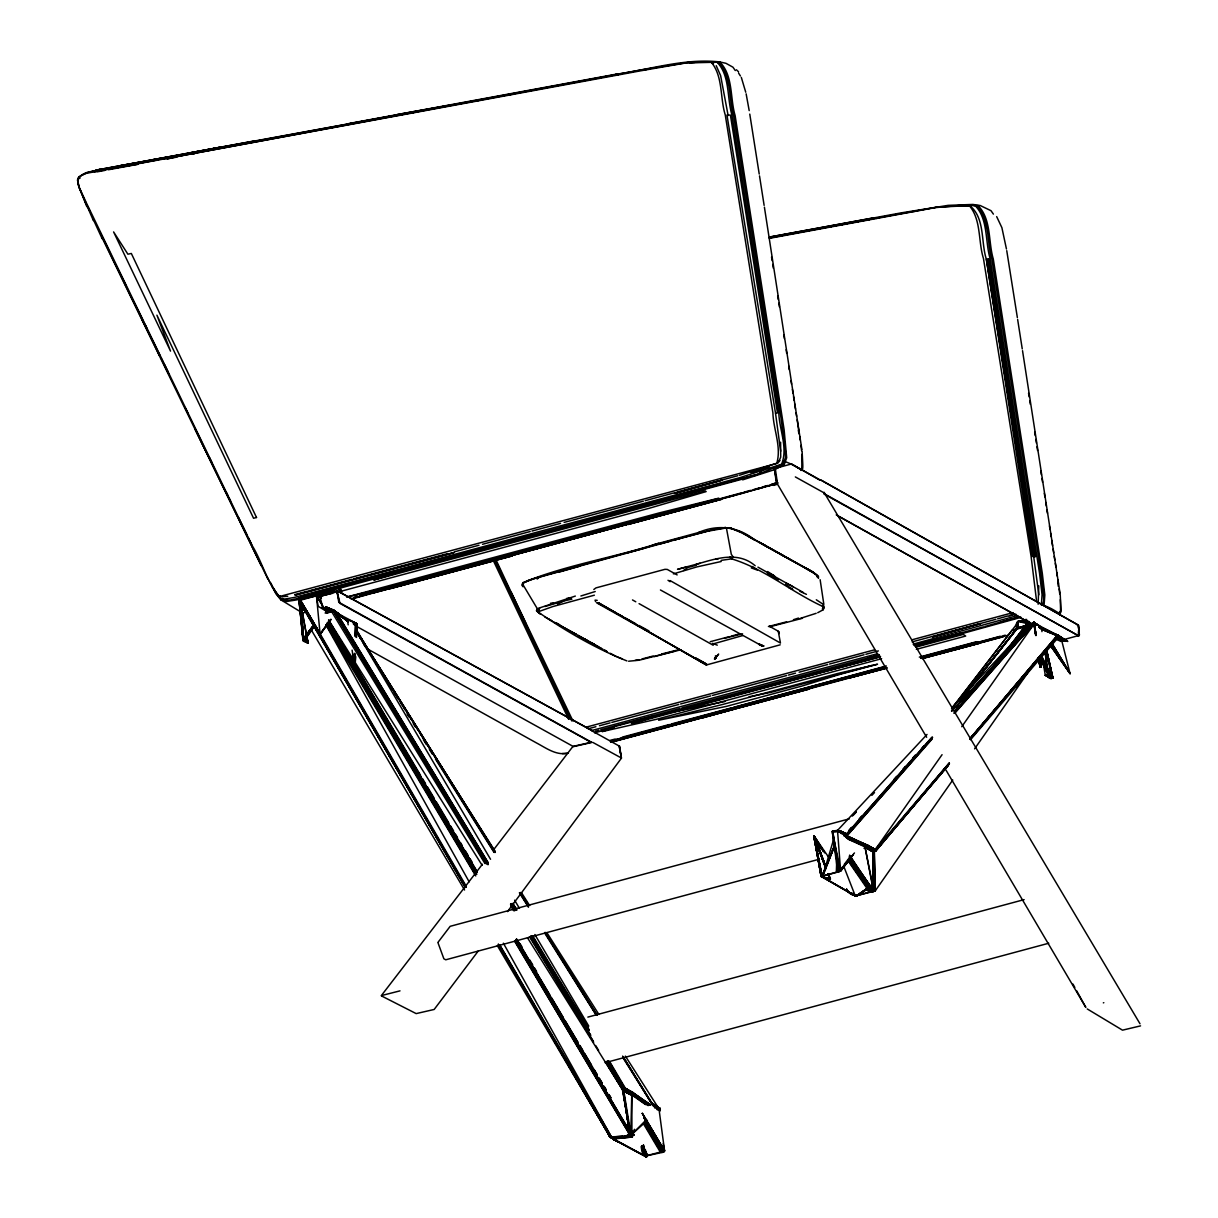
<?xml version="1.0" encoding="UTF-8"?>
<svg xmlns="http://www.w3.org/2000/svg" width="1218" height="1218" viewBox="0 0 1218 1218"><rect width="100%" height="100%" fill="white"/><g stroke="black" fill="none" stroke-linecap="round" stroke-linejoin="round"><path stroke-width="1.5" d="M321.354 597.505L316.375 594.734L300.009 599.134C295.548 602.301 311.397 611.923 302.825 612.898M848.459 839.339L867.855 848.17L873.55 852.128L873.443 891.424L855.28 895.915L849.494 892.84L851.062 892.87M846.617 888.973L848.565 892.505L846.632 889.323C851.275 897.696 859.329 897.361 865.952 889.079L871.646 891.88L873.748 891.393L873.854 852.082L867.855 848.17L875.635 851.077L949.324 763.96M498.36 944.239L609.944 1136.927L646.545 1156.856L646.575 1153.141L646.423 1157.1L646.149 1151.452M853.285 854.503L840.618 871.037L837.74 872.042L837.756 868.373L837.74 872.042L821.206 876.625L830.417 879L827.905 873.778M1043.43 664.526L1045.333 675.32L1046.277 675.076C1048.774 679.674 1056.25 680.009 1048.089 674.589L1044.877 650.777M1051.926 678.411L1052.839 677.787L1046.429 649.24M1050.692 645.982L1070.074 673.645L1051.469 642.662M1046.429 649.407L1052.839 678.259L1046.277 675.076L1050.967 678.517L1052.839 677.787L1046.262 648.935M835.152 844.181L821.861 876.518L814.172 836.02L821.145 876.442L813.883 836.187L826.185 868.388L814.172 836.02L822.104 876.975L855.28 895.915L843.556 865.8M837.223 859.208L836.979 872.164L837.329 859.269M1038.512 660.095L1040.324 667.205L1038.939 657.887L1040.324 667.205L1038.558 659.943C1041.603 675.107 1041.451 663.018 1041.466 655.908M1041.938 631.624L1042.014 627.879L1033.991 622.368L1030.352 624.438L975.359 686.906M970.502 739.737L1057.985 637.806L1058.031 636.161M355.58 656.426L355.184 664.038L354.697 654.005M355.23 635.766L355.595 622.992L336.275 612.7M355.062 656.213L354.803 663.536L354.24 656.197M355.747 636.07L356.189 623.266L347.343 619.414L348.181 624.834M355.473 656.685L355.184 664.038L355.017 658.557M356.235 636.496L356.722 623.631L347.343 619.414M836.796 859.223L836.324 872.195L821.434 876.244L814.172 836.02M354.849 653.64L354.438 663.125L354.423 653.32M355.077 636.268L355.595 622.992M966.163 693.027L1017.898 627.651L1018.157 621.317L1028.205 621.484M355.595 636.542L356.189 623.266L357.194 624.118L356.524 637.425M355.169 655.939L354.803 663.536L354.621 659.897M356.082 636.938L357.194 624.118L354.377 624.773L356.752 624.058L354.697 622.946L356.676 624.225L353.174 623.723M438.023 942.29L450.173 926.319L849.403 818.816M523.04 585.721L523.009 582.615C566.309 564.832 613.994 557.661 658.664 543.228M714.692 658.131L718.666 654.081L714.631 659.288L715.88 658.131L715.438 655.786M465.565 887.374L299.126 600.976L303.084 640.455L299.719 599.012L320.106 633.802L299.598 599.271L303.693 641.384L303.267 635.948M834.726 832.061L840.115 830.965L848.139 834.452L932.12 739.037M354.758 623.159L356.722 623.631M927.02 734.454L837.512 830.417L837.954 831.635L840.115 830.965L848.139 834.452L931.846 738.854M673.371 573.876L696.955 566.888L721.132 561.528L721.163 560.371L731.637 558.864L733.023 556.763L731.302 554.342L726.4 527.927L707.582 531.246L675.579 539.681M78.119 178.635L79.261 176.808L77.693 180.523L79.277 188.029L93.39 220.565M1029.484 621.622L1018.157 621.317L1017.228 622.17L1016.406 629.143L961.032 699.223M353.936 598.48L354.042 597.52M280.033 595.922L278.998 596.653L776.688 463.495C781.773 447.143 773.308 429.36 772.897 412.795L725.258 114.903C719.945 98.14 723.157 76.536 711.388 62.346L686.054 62.94L639.739 70.979L84.362 173.687L78.698 177.189L77.465 180.005L79.063 187.054L86.813 203.787L252.004 545.314C262.251 561.772 267.062 583.148 280.323 597.399M1039.959 627.696L1058.609 635.476L1065.689 640.866L1057.422 636.192L1057.985 637.806C1082.604 649.072 1041.984 625.641 1039.7 627.514M623.174 1056.706L652.818 1105.32L660.141 1110.649L625.382 1056.113M817.72 612.715L823.17 609.761L823.794 607.249L822.348 608.97L823.444 607.934M660.049 1110.511L659.882 1108.319L652.406 1103.417L653.533 1105.731M660.141 1110.649L660.095 1108.669L652.406 1103.417L655.086 1108.228M1059.66 614.816L1060.589 611.238L1060.315 599.682M271.812 586.178L279.638 597.718L284.57 599.073L294.269 597.459L740.346 477.502L781.56 464.225C788.229 448.148 779.292 429.573 778.804 412.902L731.957 115.086C726.826 97.988 730.206 75.242 716.763 61.874L687.728 62.483L641.323 69.898L95.217 170.748L88.29 172.286L78.957 176.747M1041.36 605.118L1042.06 594.673L1039.517 573.084L990.127 258.658C985.012 241.545 988.392 218.798 974.933 205.431L936.779 207.151L768.954 237.556M267.031 577.012L276.014 593.912L280.734 599.758L286.748 601.479L296.918 599.85L742.356 479.131L742.721 479.831L774.526 469.661L784.209 464.728L786.691 457.74L784.133 429.832L735.093 115.451C729.963 98.216 733.373 75.303 719.686 61.92C684.714 58.022 650.077 69.548 615.684 74.313M739.448 475.279L778.424 462.703L780.708 457.07L780.601 442.256M1038.147 604.25L1038.787 585.828M327.535 612.304L326.104 607.051L325.389 607.569L327.535 612.304L333.884 611.878L336.838 613.065L488.311 862.953M800.987 470.498L801.611 467.91M1059.127 614.055L1059.751 611.482M801.749 470.346L801.992 454.314M1062.522 639.922L1061.731 640.089M817.735 854.777L813.837 836.401L816.456 841.821L813.883 836.187L821.206 876.625L813.989 836.324L825.21 866.653L817.933 847.149M712.423 643.302L717.28 645.159M1039.959 627.712C1038.71 624.012 1089.105 652.924 1057.209 636.283L970.091 738.945M302.962 638.613L303.084 640.455L302.749 639.222L307.545 640.607L308.124 643.195L302.978 640.074L307.317 641.216L303.389 638.689L300.009 599.134L307.545 640.607L302.962 638.613L303.784 641.201L308.124 643.195L306.769 635.948M818.526 578.367L818.405 576.038L812.924 571.988L741.046 532.022L730.572 528.186M629.219 1094.206L631.777 1094.129L632.462 1092.226L625.382 1088.283L609.974 1062.111M680.588 538.341L534.276 578.596L523.588 582.706L521.806 585.051L523.024 586.756M835.122 844.561L822.409 877.188L830.204 879.015L827.951 873.839M516.356 939.154L630.026 1132.177L633.923 1134.932L629.721 1132.938L623.129 1090.475L629.767 1133.532L633.923 1134.932L631 1130.03L633.923 1134.932L633.208 1135.42L629.767 1133.532L622.748 1089.973L527.501 937.799M828.194 873.702L830.204 879.015L822.104 876.975L835.198 844.272M835.106 843.998L822.12 876.016M949.294 763.503L875.635 851.077L870.048 849.936M302.901 639.709L299.126 600.976L303.13 639.176L307.317 641.216L302.901 639.709L312.204 626.844M629.919 1131.705L627.62 1135.404L613.415 1139.241L611.908 1137.734L499.654 944.711M634.517 1129.299L631.914 1134.247L628.183 1135.009L632.37 1137.018L631.244 1135.77L633.208 1135.42L629.767 1133.532M498.878 944.833L610.203 1136.912L615.79 1140.703L613.035 1138.982L632.37 1137.018L627.62 1135.404L613.035 1138.982L617.298 1141.144L616.475 1141.159C594.399 1126.757 630.954 1149.944 612.669 1138.663L632.34 1136.592L628.899 1134.704L630.696 1131.431M722.289 480.09L674.528 493.351L720.508 480.562M629.95 1131.903L628.183 1135.009L632.34 1136.592M633.208 1135.42L631.975 1136.166L628.899 1134.704L630.711 1131.613M754.581 475.675L783.174 464.043L785.503 457.511L785.001 442.378M523.009 582.615L523.177 584.868M78.302 178.757L79.566 176.777L77.708 181.01L77.967 184.253L86.843 206.664M303.328 635.522L303.784 641.201L314.046 626.311M716.489 656.441L714.403 658.862M850.042 893.038L855.965 896.128L866.622 889.049L868.723 888.577L873.748 891.393L875.316 890.754L952.765 780.038M974.583 748.857L1028.022 672.443M1030.215 669.321L1032.392 666.216M942.062 754.688L875.331 849.464L875.818 850.621L867.81 849.037M961.748 726.72L1031.768 627.27M303.784 641.201L313.62 627.514M306.449 635.72L312.828 626.92M321.385 598.327L316.421 595.785L299.75 599.652L320.136 634.441L330.946 619.551M866.44 888.942L867.871 888.805L870.094 885.73L867.871 888.805L860.943 892.824M867.871 888.805L870.961 885.501M849.707 859.756L872.499 891.637L873.458 891.271L864.963 846.708L873.215 852.067L873.443 891.424L868.723 888.577L870.961 885.501M1016.254 687.256L1020.73 681.121M306.586 635.583L313.239 626.524M478.187 951.075L434.171 1009.463L416.175 1013.604L381.432 995.898M507.51 911.597L621.408 758.205L619.627 746.101M629.721 1132.938L623.129 1090.475L629.752 1134.476L631.914 1134.247L647.413 1120.271M630.772 1134.323L631.777 1094.129L648.113 1105.563M631.975 1136.166L516.097 939.702M303.191 635.491L303.632 641.17L307.499 642.084L303.115 639.283L312.143 627.285M646.073 1155.943L663.338 1152.167L664.586 1150.949L658.984 1108.959L652.818 1105.32L623.509 1058.625M951.806 708.663L1016.969 623.814M1005.764 651.523L1026.47 624.332L1029.712 623.616L1027.2 627.59M839.567 871.479L846.464 862.42L839.567 871.479L832.655 831.011L837.512 830.417L845.353 834.574L847.286 834.3L932.638 737.347M1012.173 644.901L1028.296 623.753L1029.712 623.616L1017.03 640.211M853.255 854.442L840.618 871.037L832.244 831.346L837.74 872.042M1009.509 649.285L1029.043 623.631L1013.346 643.302M1005.672 651.523L1026.47 624.332M1009.037 648.052L1027.429 623.997M833.828 831.742L832.244 831.346L838.608 871.814L842.049 867.307M844.348 864.293L848.946 858.279M1009.402 649.331L1012.874 644.794M1015.188 641.764L1029.043 623.631M854.457 852.935L840.618 871.037L837.512 830.417L834.589 831.331M1022.709 678.609L1033.077 665.028L1022.602 678.578M322.009 604.661L316.421 595.785L299.4 600.504L303.13 639.176L313.056 626.296M312.569 626.783L303.389 638.689L307.545 640.607L299.719 599.012L320.106 633.802L330.931 619.277L320.136 634.441L299.598 599.271M482.419 864.232L381.341 995.593L400.006 990.858M494.051 849.174L572.993 746.345L355.534 625.824M951.547 708.617L1011.854 630.528L1026.591 625.306L1017.532 628.001L1016.802 622.718L1017.152 628.351L1026.911 625.808M537.397 608.863L536.422 610.69L540.731 614.268L537.534 611.817L537.275 610.233L539.65 608.619L537.397 608.863L522.355 583.65M963.438 696.407L1016.162 629.31L1026.667 626.28M959.799 700.837L1016.406 629.143M960.317 700.472L962.738 697.427M965.996 693.088L1016.528 629.067L1016.665 623.54L1016.786 628.701L1026.881 625.854M970.107 738.824L1057.041 635.735L1058.625 635.537L1065.78 640.561L1065.248 641.323L1057.209 636.283M949.233 763.184L875.727 850.088L867.673 848.565M970.061 738.565L1057.041 635.735L1065.689 640.866M949.416 763.625L875.635 851.077L868.282 849.296M970.183 739.189L1057.422 636.192L970.213 739.28M949.431 763.29L875.727 850.088L868.069 845.429L840.557 833.158M970.32 738.702L1057.559 635.994L1041.101 629.143M880.538 844.5L882.989 841.608M886.674 837.268L889.125 834.376M891.576 831.483L948.015 764.98M622.718 1056.326L652.924 1104.604L660.034 1109.05L658.984 1108.959M949.203 762.925L875.331 849.464L845.429 835.502M970.137 738.397L1057.559 635.994M880.553 844.546L883.02 841.684M885.486 838.806L948.32 765.589M915.205 755.815L846.358 834.345L839.354 830.95L847.286 834.3L932.333 737.24M921.463 748.674L923.96 745.812M956.511 708.693L959.008 705.831M965.265 698.69L969.026 694.412M975.283 687.272L989.046 671.56M991.559 668.712L1030.352 624.438L1036.99 624.499L1034.463 624.986M954.836 711.556L1031.128 624.484L1036.731 624.103M954.333 713.169L1032.377 625.123L954.668 713.398M963.103 700.304L1020.73 634.593M1023.227 631.731L1029.499 624.59L1033.671 622.474L1055.991 634.928M859.116 818.953L861.613 816.121M894.103 779.2L896.615 776.368M902.858 769.258L905.355 766.426M912.861 757.9L915.357 755.069M956.602 708.206L959.114 705.374M965.356 698.279L969.102 694.016M931.831 737.271L846.358 834.345L840.115 830.965M954.455 711.571L1031.798 624.697L953.983 713.109M823.17 609.761L823.931 607.98L822.683 606.397C791.746 592.176 764.402 568.806 731.637 558.864M593.805 589.497L595.983 587.883L664.937 569.324L667.266 569.43L677.147 574.926M951.669 708.039L1029.499 624.59L1031.128 624.484M1023.881 621.85L1018.75 621.165M852.311 816.106L856.224 811.949M871.89 795.339L874.494 792.568M951.471 710.916L1032.377 625.123M853.651 814.766L856.269 812.01M951.76 711.266L1000.161 660.217M1002.779 657.461L1010.62 649.179M1013.239 646.423L1032.864 625.717M594.369 595.191L552.805 606.564L537.899 611.878C565.106 630.757 595.785 648.6 626.92 660.917M645.936 1120.118L631.914 1134.247L631.868 1094.906L623.875 1091.221L630.863 1134.186L628.899 1134.704M864.019 848.322L868.069 845.429L875.331 849.464L844.759 834.619M465.322 887.541L305.703 611.573L306.936 611.116L465.885 885.638M707.034 664.373L706.349 664.982L598.693 602.895L706.349 664.982L780.19 644.824M511.21 592.344L572.902 720.889M537.184 579.052L539.589 577.012M522.964 583.3L528.703 580.27L558.316 571.349M868.723 888.577L875.316 890.754L874.402 851.732L876.853 848.839L873.55 852.128L866.851 848.276L873.215 852.067L873.443 891.424L866.927 889.018L856.269 896.098L849.494 892.84L855.965 896.128L865.952 889.079L870.642 892.018L848.535 860.106M865.663 847.119L868.069 845.429L844.637 835.472M833.797 838.821L822.409 877.188L814.294 836.964L825.347 866.82L814.629 836.903L828.529 857.091M849.159 858.096L872.499 891.637L873.778 890.937L864.963 846.708L866.577 846.891L846.327 837.786M683.542 570.481L687.835 567.497L696.498 565.182M1033.016 665.058L1034.128 664.297L1033.138 664.647M862.557 891.88L866.866 888.973L871.646 891.88L849.357 859.847M856.269 896.098L866.927 889.018L856.558 895.976L852.433 893.647L855.965 896.128M759.499 471.96L769.639 466.174M649.316 1103.797L625.382 1088.283L622.368 1089.394L605.559 1061.776M538.051 608.406L575.338 596.074M1140.566 1025.876L1122.509 1030.169L1087.217 1008.93M81.301 175.194L86.25 172.651L100.028 169.439L96.709 169.987M783.174 464.043L784.209 461.637L783.189 461.561M121.45 167.125L125.393 165.161M557.555 604.006L563.736 601.022L571.897 599.149M629.447 1093.566L632.462 1092.226L650.564 1105.015M816.182 613.309L799.998 618.5M1012.767 619.246L1019.74 616.612M771.04 484.825L776.292 482.861L771.055 484.52M597.216 600.337L595.039 600.139L595.648 601.738M1040.918 657.537L1050.662 677.924L1045.333 675.32L1050.662 677.924L1052.367 677.36L1046.308 650.442M779.962 460.663L777.815 461.15M1103.812 1002.703L1103.341 1002.856M778.013 482.77L741.96 493.457L372.799 593.12L512.458 555.85L390.46 588.659M820.917 480.105L1078.448 625.169L1079.331 635.233L1078.387 625.169L1077.199 625.017L1078.25 625.23L1079.392 634.745M879.975 656.045L631.229 722.974L653.335 716.169L613.583 726.857L614.07 727.588L602.225 731.592L656.928 719.183L881.634 658.679M773.78 485.419L777.084 484.307M777.647 483.546L390.75 588.294M549.957 573.922L680.816 537.854M793.42 619.718L798.445 618.074M1021.08 617.328L915.434 646.499M759.179 488.388L767.66 485.632M544.933 606.518L563.736 601.022M768.604 467.073L750.653 472.569M645.19 1156.049L660.293 1152.106L643.789 1124.305M558.453 572.308L579.479 566.294M955.551 649.62L977.78 642.693M315.736 595.602L334.676 589.725M580.879 595.983L595.221 591.537M653.229 656L642.038 658.938M395.637 573.328L373.759 580.057L705.146 490.854L706.135 491.585L649.833 508.104L337.919 592.085M742.021 478.841L761.554 473.041M653.807 716.9L631.898 723.599L880.584 656.669M985.103 626.417L1017.943 617.161M410.618 582.082L438.099 573.708L373.165 591.126M1017.669 615.516L913.074 644.124M617.937 739.509L630.178 735.794M388.04 588.157L359.219 596.455L372.069 592.572M1009.692 615.44L1013.148 614.405M652.3 545.085L701.34 531.764M1008.854 616.125L1015.782 614.085M1042.395 605.194L1043.689 601.068L1043.202 585.934M610.949 740.94L886.384 666.002M312.432 594.445C302.155 595.632 291.087 603.093 280.795 598.814L279.638 597.718M389.242 588.401L411.806 581.869L373.789 592.1M762.407 487.033L767.599 485.525M354.316 624.758L356.752 624.058L353.631 624.21M878.802 655.01L868.312 658.04L878.985 655.162M1025.769 625.976L1017.152 628.442L1016.619 623.174L1016.786 628.701M754.368 475.233L298.928 597.931M713.946 643.698L742.797 635.537M1000.328 622.261L1012.554 618.82M1011.854 630.528L1016.162 629.31M342.517 586.36L355.108 582.828M354.179 597.125L357.742 596.135M756.454 489.286L761.844 487.779M769.015 485.754L774.404 484.246M696.133 564.345C715.392 558.864 737.727 550.673 755.175 565.761M997.618 618.835L1007.971 615.927M701.675 718.163L734.987 708.846M325.145 610.553L318.126 606.275L316.421 595.785L326.652 612.045L323.866 607.615L322.724 607.477L319.725 595.404L320.791 596.287L336.914 591.781L336.884 590.791L339.883 602.864L591.887 742.447L573.176 746.695M354.073 598.373L373.606 592.907M743.787 492.239L750.532 490.367M753.896 489.438L758.951 488.037M1001.927 636.101L1005.292 635.172M1008.641 635.111L980.673 642.723M364.365 593.547L371.414 591.613M350.951 598.799L372.099 593.029M625.473 553.414L645.692 547.856M737.758 475.736L676.812 492.179M366.725 594.064L372.175 592.572M384.858 589.116L392.12 587.137M675.777 539.513L712.926 529.663L724.512 527.973L731.348 528.399L742.097 532.997L812.421 572.003L816.943 575.414L817.339 577.088M731.059 636.177L739.189 633.954M1013.178 612.593L911.795 639.846M995.943 619.292L961.246 628.686M141.318 162.725L151.748 159.893L190.252 153.301M359.523 595.632L370.242 592.724M720.843 498.466L742.112 492.696M1000.283 636.253L921.189 657.568M1000.237 636.572L921.158 657.872M776.673 481.46L774.267 468.61L791.426 463.997L820.445 480.09M319.725 595.404L336.884 590.791L338.741 601.936L339.989 603.397L590.837 742.188M373.728 591.781L719.107 498.923M373.819 591.75L411.76 581.549M729.719 496.609L735.048 495.178M326.424 613.172L331.707 611.756L484.947 863.562M658.527 544.324L670.174 541.173M687.424 566.674L677.528 569.339L700.03 563.249M628.61 661.222L639.145 660.217L674.285 651.234M588.827 728.608L595.906 726.704M599.454 725.745L610.096 722.868M592.009 730.435L877.584 653.67M914.459 645.631L961.733 632.918L913.82 645.114M983.413 626.889L914.84 645.342M916.043 647.123L963.286 634.411L965.661 636.055L916.347 649.331M1019.451 621.378L1026.713 619.429M1017.654 627.909L1028.007 625.123M919.331 657.126L976.09 641.84L978.389 642.799L920.61 658.359M610.507 741.884L885.456 667.906M611.162 741.99L809.452 688.977L611.558 742.204M886.247 668.012L848.109 678.274L886.795 668.18M921.859 658.436L980.231 643.058L922.422 658.603M1003.023 636.831L922.833 658.268M1064.319 639.435L1078.661 635.568L1078.524 632.127M819.349 859.192L445.742 959.799L443.87 958.794L438.069 942.991M587.852 1017.106L1024.14 899.615M605.118 1062.705L1048.744 943.234M309.235 590.776L351.926 579.326M353.646 578.87L420.636 560.889M422.402 560.417L447.219 553.764M454.314 551.861L478.994 545.238M482.511 544.294L530.211 531.505M531.992 531.033L560.554 523.359M564.132 522.4L643.378 501.146M645.129 500.674L675.061 492.651M390.339 586.497L719.031 498.345M399.078 585.264L404.3 583.864M416.556 580.575L427.396 577.682M434.628 575.733L441.845 573.8M448.97 571.897L454.299 570.466M457.846 569.522L463.16 568.09M466.707 567.131L477.349 564.284M489.682 560.98L494.98 559.564M498.497 558.605L509.078 555.773M521.441 552.47L526.739 551.038M530.287 550.094L540.883 547.247M547.963 545.36L567.542 540.107M571.12 539.148L576.479 537.701M580.042 536.742L590.76 533.88M598.008 531.931L608.939 529.008M616.217 527.059L627.133 524.121M639.694 520.756L653.975 516.934M657.553 515.975L662.896 514.544M666.474 513.585L677.041 510.753M680.558 509.809L685.841 508.393M689.358 507.449L694.641 506.018M698.173 505.074L708.663 502.273M712.165 501.329L717.417 499.928M874.478 649.849L586.848 726.979L587.837 728.547M611.817 722.411L678.807 704.446M680.588 703.974L710.718 695.889M712.5 695.417L786.615 675.533M788.381 675.061L795.521 673.143M799.099 672.184L827.661 664.526M829.488 664.038L864.049 654.751M865.876 654.264L878.361 650.914M912.115 641.871L959.48 629.158M600.748 729.765L680.086 708.45M681.897 707.962L879.366 654.888M595.313 731.226L598.936 730.252M594.567 732.825L614.07 727.588M609.807 740.483L615.212 739.037M622.307 737.134L669.428 724.497M671.179 724.025L731.972 707.719M733.738 707.247L885.303 666.596M922.802 656.532L977.232 641.932M610.705 741.031L885.562 667.144M610.72 741.457L620.571 738.747M624.179 737.773L633.862 735.185M655.604 729.354L660.841 727.953M674.833 724.192L683.861 721.772M696.498 718.392L701.918 716.93M705.466 715.986L710.794 714.555M724.984 710.749L730.298 709.333M751.491 703.654L762.057 700.807M783.25 695.128L793.847 692.281M806.225 688.977L811.523 687.546M815.101 686.587L825.819 683.724M832.96 681.806L843.678 678.928M856.284 675.548L861.735 674.087M865.374 673.112L870.84 671.651M874.478 670.676L879.944 669.2M611.954 741.808L887.191 667.845M294.695 594.658L307.423 591.263M411.821 582.326L388.862 588.461L720.249 499.258L718.026 498.345L658.603 513.082L346.719 597.064L386.715 587.548M710.231 641.703L729.323 636.633M871.89 665.47L771.451 692.235L749.116 696.726M647.002 731.988L669.976 725.882M670.92 712.286L685.567 708.419M689.236 707.445L879.594 657.004M769.761 626.783L802.449 618.287M697.807 532.799C717.158 524.075 737.971 526.404 754.429 539.757M677.665 649.986L661.557 654.005M654.218 656.639L681.075 649.696M768.406 626.524L786.569 621.835M1019.085 621.226L1025.769 619.52M1057.544 635.72L1058.609 635.476L1039.974 627.986M724.36 638.384L742.554 633.802M629.493 1093.855L632.629 1093.094L649.514 1104.985M775.546 413.404L777.465 412.932L730.419 115.101L726.963 115.01L775.546 413.404L780.662 451.223M657.065 1108.974L659.882 1108.319L660.354 1109.309L657.324 1109.872M94.273 171.905L108.387 168.602L94.593 171.342L138.273 164.141M188.486 153.97L167.247 158.873L176.397 157.183M194.88 153.316L191.302 154.123L194.941 153.529M203.817 151.276L218.113 148.033M320.258 596.12L332.621 593.288M573.176 746.36L591.491 742.204M849.418 857.974L873.458 891.271L849.601 855.112M77.906 178.513L80.205 177.995M1077.671 635.796L1078.783 635.933L824.053 494.066M166.166 158.599L612.745 75.318M192.033 152.95L218.768 147.515M670.951 712.408L724.923 701.583M120.704 166.379L124.343 165.648M127.981 164.932L153.514 159.862L120.003 165.678M850.849 893.053L849.646 893.007L855.63 896.067L869.485 892.094L865.952 889.079M325.099 613.004L331.707 611.756L325.389 607.569L327.627 611.908L326.104 607.051L334.402 610.614L347.13 620.327M219.758 147.287L190.419 152.768L397.905 114.797M1050.967 678.198L1045.333 675.32M97.227 171.829L104.672 170.444M108.402 169.759L138.197 164.247M769.563 237.677L871.312 219.057L769.913 237.814M769.411 238.347L935.302 207.623L958.627 205.553L970.35 206.147C985.103 218.57 980.855 242.245 986.336 259.145L1033.747 556.991L1038.847 594.81M188.592 153.103L95.78 170.215L255.734 140.694M348.729 123.566L616.141 74.176L618.409 74.937M122.165 166.257L188.699 153.97M192.353 153.301L215.875 148.946M299.552 133.493L303.206 132.823M332.347 127.448L335.985 126.763M365.339 121.343L369.024 120.673M398.514 115.223L402.244 114.538M411.547 112.817L415.277 112.132M457.785 104.276L461.409 103.606M477.7 100.607L481.323 99.937M510.418 94.562L514.072 93.877M128.347 165.283L137.573 163.577M141.258 162.892L144.942 162.222M148.642 161.537L157.868 159.832M161.552 159.162L170.779 157.457M770.872 236.779L874.28 217.718L876.473 218.448M770.461 236.916L901.168 212.876L948.152 205.355L972.832 204.441L980.216 205.522L990.995 210.684L993.401 214.124M794.166 233.384L797.805 232.714M827.281 227.264L830.965 226.594M840.192 224.888L843.922 224.203M1033.092 624.469L1036.183 624.088L1042.014 627.879L1038.787 626.92M635.096 660.354L638.795 659.684M837.786 831.65L840.816 831.118M397.053 114.583L448.209 105.524M913.698 211.475L917.321 210.836M642.86 70.157L646.469 69.533M1033.915 624.91L1036.99 624.499L1033.854 622.368L1035.742 635.446L1033.671 622.474M550.475 603.26L553.368 602.895M568.41 753.013C556.535 756.089 546.106 747.959 536.209 742.782L369.069 649.833M837.527 831.757L840.07 831.437M715.91 559.032L718.483 558.727M566.629 598.434L571.12 597.916M629.417 1094.069L632.401 1093.734L648.494 1105.015M592.801 742.401L621.241 757.916M624.819 1136.927L612.289 1138.236L616.232 1140.398L609.944 1136.927L622.276 1136.394M622.459 1136.668L611.908 1137.734L610.736 1136.988L499.38 944.803M622.718 1136.074L611.527 1137.155L503.369 943.174M660.43 589.969L761.722 645.784L764.021 645.982L758.89 644.413M612.669 1138.663L632.37 1137.018M622.855 1136.881L611.908 1137.734L615.699 1139.789M331.54 609.822L333.397 610.02L346.886 620.175M282.302 596.683L287.752 596.272M829.9 879.107L828.012 873.839M958.931 205.766L965.691 205.324M689.632 62.681L694.945 62.362M947.817 206.223L951.38 206.025M1033.519 624.636L1036.99 624.499M562.351 753.531L567.238 753.348M732.947 557.616L730.161 557.692L730.161 556.839M726.4 527.927L731.759 528.353M657.233 1109.309L660.354 1109.309M656.685 1108.258L659.882 1108.319L652.787 1103.965M631.335 1135.633L632.355 1135.648L515.701 939.672M1027.885 621.484L1018.446 621.195L1028.418 621.53M719.686 61.92L725.943 63.306L732.962 67.203L735.291 70.553M974.933 205.431L976.09 205.492C990.341 218.601 986.55 241.91 991.833 259.129L1038.573 556.9L1043.628 594.947M716.763 61.874L717.92 61.951C732.109 75.09 728.349 98.353 733.617 115.573L780.373 413.344L785.427 451.391M339.487 602.803L336.899 591.156M762.255 645.327L759.88 644.535L762.879 646.088M347.648 620.875L334.402 610.614L325.389 607.569M715.453 62.042L718.666 62.636M973.639 205.583L976.851 206.177M1057.742 638.948L1065.78 640.561L1058.259 635.537L1041.299 628.26M1056.082 639.024L1065.232 641.155L1057.985 637.806M867.703 848.718L875.818 850.621M1059.34 638.963L1065.78 640.561M813.837 836.401L822.104 876.975M871.601 850.56L875.163 851.443L868.236 848.002L874.143 851.961L875.316 890.754M670.113 581.686L667.997 580.286M838.958 832.092L848.139 834.452L841.349 832.366M1018.157 621.317L1030.078 624.377M711.388 62.346L713.581 63.808M1056.31 638.78L1065.232 641.155M785.884 461.942C805.007 468.778 803.378 479.298 802.129 451.406M789.553 584.716L803.378 592.511M751.278 567.908L757.291 570.085L752.206 566.507M617.785 657.141L621.804 658.694M1041.329 629.051L1058.275 635.705M853.453 894.636L822.455 876.96L848.55 892.139L856.817 895.748L852.691 893.753M812.924 571.988L806.529 568.456M1042.486 629.539L1050.845 632.964M486.424 863.501L333.884 611.878L326.104 607.051L334.402 610.614L347.023 620.769M1039.076 627.422L1058.259 635.537M326.104 607.051L332.453 609.746L347.693 620.921M843.861 835.822L867.566 845.931L844.5 835.609M846.51 837.603L867.079 846.419L845.399 836.69M847.5 838.684L866.577 846.891M1043.978 629.721L1055.854 634.974M630.148 1133.943L623.509 1090.902L630.482 1093.992L645.662 1104.635M788.899 587.655L792.705 589.345L785.564 584.533M1033.747 556.991L1032.59 556.459L1024.917 508.241L986.336 259.145M799.876 591.293L806.438 594.354M623.129 1090.475L630.482 1093.992L623.205 1089.151L606.473 1061.563L624.971 1091.785M805.768 568.395L816.106 574.561L817.933 577.652M759.012 541.995L784.483 556.23M617.298 1141.144L610.248 1137.201L497.37 945.67M807.077 569.004L811.142 570.998M1035.635 623.966L1033.991 622.368L1036.016 635.4L1034.082 622.474L1035.681 623.981L1033.991 622.368L1035.924 635.4L1033.854 622.368M1055.336 638.704L1060.848 641.46L1060.345 638.004M767.614 572.521L774.678 576.068L767.584 571.546M791.852 560.524L781.103 554.571M837.512 830.417L845.353 834.574L839.354 830.95M660.034 1109.05L652.818 1105.32L622.657 1056.341M605.681 1061.776L622.368 1089.394L630.208 1093.459L622.748 1089.973L630.482 1093.992M623.875 1091.221L630.833 1094.845L623.509 1090.902M614.314 1139.074L610.203 1136.912L499.045 944.757M487.839 864.43L334.98 612.273L327.383 607.599L335.955 612.669L488.296 864.613M615.425 1140.322L641.094 1153.903M793.222 586.924L757.946 567.146M851.9 893.586L855.173 895.321L852.433 893.677M853.925 894.865L849.585 892.55L854.488 895.093L851.671 893.51M770.081 548.481L777.373 552.5M807.58 569.278L779.292 553.596M335.955 612.669L328.297 608.452L336.838 613.065L327.383 607.599L333.397 610.02L347.861 620.967M645.342 1149.503L646.134 1156.978L613.415 1139.241L617.176 1141.357M607.34 651.676L604.311 650.016L606.046 650.991M610.37 653.32L616.43 656.639M327.596 608.239L334.98 612.273L487.459 864.552M597.322 602.651L602.316 605.392M605.65 607.219L615.669 612.7M619.003 614.527L622.337 616.354M625.671 618.181L635.674 623.662M639.008 625.489L649.011 630.97M338.284 591.43L592.115 730.587M337.553 590.989L591.918 730.572M551.389 620.586L544.857 616.963M553.794 621.941L563.173 627.118M590.03 642.069L577.347 635.02M591.43 642.845L600.809 648.067M795.339 476.923L824.449 493.077L1139.987 1023.759M556.093 623.19L576.464 634.502L564.558 627.894M600.139 647.702L602.925 649.24M322.024 607.219L327.292 610.188M839.065 516.539L1031.007 623.616M1060.802 640.226L1057.483 638.384L1061.167 640.47M769.365 626.204L778.256 631.229L780.449 643.043L670.067 580.575M596.79 602.91L706.227 664.389M548.542 619.003L552.485 621.21M578.032 635.37L585.219 639.374M591.567 730.633L619.429 746.162M299.567 611.192L280.734 599.758M824.327 493.762L1078.783 635.933L1078.524 630.574M836.233 514.864L1031.402 623.844M762.514 544.263L768.375 547.552M632.492 599.941L635.781 601.783M639.069 603.641L713.2 645.251M586.634 640.166L598.754 646.925M573.663 632.964L576.114 634.334M821.343 480.242L1078.387 625.169M610.736 1136.988L614.039 1138.86M652.924 1104.604L660.095 1108.669M791.426 463.997L819.897 480.196M591.369 642.754L594.704 644.657L591.263 642.525M556.337 622.885L559.58 624.743M748.583 536.483L755.053 540.244M584.381 638.795L587.944 640.851M762.468 543.898L766.076 545.984M816.304 599.774L823.018 604.189L824.068 606.716M867.855 848.17L874.143 851.961L874.372 891.165L869.682 888.226L873.748 891.393M767.37 573.206L778.089 579.92M850.666 893.099L855.28 895.915L853.133 892.809M785.915 582.843L789.523 585.066M308.124 643.195L302.978 640.074L303.693 641.384L303.13 635.811M1050.662 677.924L1046.277 675.076L1051.515 677.634L1047.191 674.833L1048.089 674.589L1052.367 677.36L1041.329 655.299M336.838 613.065L335.437 611.573L347.906 621.119M331.707 611.756L325.982 608.041L333.884 611.878L485.967 863.623M1051.926 678L1047.191 674.833L1052.367 677.36L1041.085 658.177M1052.839 677.787L1048.089 674.589L1045.059 650.899M625.382 1088.283L650.397 1105.076M759.88 644.535L761.722 645.784L759.408 643.941M251.684 545.725L194.819 428.447L212.115 463.662M101.886 236.338L159.725 355.626L142.323 320.151M337.264 613.902L343.004 617.983M649.864 1105.03L632.462 1092.226L625.017 1088.496L607.843 1061.106M632.629 1093.094L648.57 1104.817M632.401 1093.734L648.311 1105.442M631.777 1094.129L644.748 1103.691M866.622 889.049L870.642 892.018L848.2 860.334M332.453 609.746L345.745 619.749M348.378 621.956L336.503 612.852L488.144 862.846M977.871 205.446C991.559 218.844 988.148 241.758 993.279 258.992L1042.319 573.389L1044.831 594.993L1044.054 605.483C1063.131 612.334 1061.502 622.809 1060.254 594.978M725.091 527.196L726.065 527.942M969.558 205.933C981.373 220.108 978.145 241.727 983.459 258.505L1031.098 556.398L1036.533 600.763M355.397 623.053L356.676 624.225M736.433 69.776L738.534 71.786M280.795 598.814L276.395 593.273M300.694 603.321L299.263 601.601L305.459 611.786M323.851 607.736L322.603 606.275L322.724 607.477M848.931 860.045L871.646 891.88M849.19 856.239L873.778 890.937L850.529 857.228M1050.297 645.114L1070.074 673.645L1061.122 638.186M1050.51 645.266L1069.891 672.93L1051.393 642.556M538.067 609.365L539.011 610.736M850.057 857.883L873.215 891.332M848.154 860.989L867.353 888.973M274.781 591.111L277.262 594.78M607.158 1061.274L625.656 1091.617M996.674 216.621L1001.896 227.675L1006.449 249.02M738.565 73.065L740.392 75.942M384.127 676.645L386.167 679.857M388.192 683.054L392.272 689.464M394.297 692.661L398.377 699.071M400.418 702.268L405.503 710.277M407.543 713.474L411.608 719.884M413.648 723.081L417.713 729.491M419.753 732.688L495.087 851.169M521.548 892.794L529.693 905.613M547.004 932.836L598.921 1014.487M817.324 841.76L814.294 836.918L823.368 851.001L814.659 836.751L815.969 840.283M819.242 844.896L823.383 851.352M407.147 713.992L409.172 717.204M413.222 723.644L415.247 726.872M423.331 739.752L426.361 744.594M429.391 749.42L432.42 754.246M435.465 759.073L494.097 852.478M519.37 892.748L528.475 907.243M544.644 933.003L596.211 1015.142M303.13 639.176L299.75 599.652L305.946 609.563M824.632 852.905L814.629 836.903L826.306 868.495M495.376 852.448L355.869 629.95L494.828 851.991M520.39 892.444L528.673 905.644M545.588 932.699L597.292 1015.279M521.015 893.814L528.155 905.598M545.177 932.44L596.531 1014.487M356.356 631.655L359.386 636.496M362.416 641.307L388.633 683.222M390.658 686.343L494.508 852.387M519.721 892.657L527.79 905.553M544.994 932.47L596.348 1015.096M328.693 620.099L482.084 865.237M356.113 630.026L494.036 850.743M521.213 894.24L528.262 905.522M545.375 932.897L557.463 952.232M817.232 841.684L814.294 836.918L817.263 841.699L814.294 836.964L825.393 866.805L818.222 847.469M822.5 606.397L823.338 607.767L823.094 605.376M819.196 844.85L822.135 849.616M607.219 1061.289L626.235 1091.48M716.214 65.665L720.614 75.623L728.136 115.573M512.991 903.299L516.706 909.922M532.708 935.759L588.583 1028.434M608.619 1060.711L627.209 1092.805M510.646 905.811L513.615 910.683M529.434 936.672L593.699 1042.273M595.663 1045.531L598.632 1050.403M1051.469 642.891L1070.074 673.645M512.595 903.649L516.828 909.998M532.236 936.109L589.192 1030.261M511.88 903.619L516.188 909.983M531.535 936.124L589.07 1030.215M512.489 905.096L515.442 909.983M531.231 936.003L588.431 1030.352M511.058 903.604L515.001 910.12M530.728 936.155L590.745 1035.437L530.698 936.551M511.027 904.091L514.955 910.577M510.509 904.228L514.422 910.729M530.135 936.718L592.922 1040.674M642.328 1113.313L664.586 1150.949L642.312 1113.419L664.586 1150.949L663.186 1143.702M477.228 871.677L328.327 621.5L476.877 871.921M520.056 943.63L521.989 946.888M529.784 959.982L532.708 964.884M534.641 968.158L536.59 971.416M476.801 872.636L328.16 622.9L476.375 872.743M516.63 939.55L577.834 1042.38M579.783 1045.653L597.262 1075.022M599.21 1078.295L602.118 1083.198M604.067 1086.456L606.016 1089.714M608.924 1094.617L610.873 1097.875M627.392 1125.63L630.3 1130.532M476.817 874.341L327.109 622.824L476.299 874.326M475.812 874.357L327.094 624.499L475.233 874.22M515.671 941.301L630.376 1134.004L516.036 941.286M326.196 624.667L475.751 875.94M514.605 941.194L629.204 1133.73L514.94 941.133M301.912 606.062L305.459 611.999L301.668 605.59M643.667 1117.363L664.038 1151.68L663.064 1146.138M420.636 775.424L328.54 620.19L476.862 872.088M422.57 778.698L425.493 783.6M427.427 786.874L434.217 798.308M436.151 801.581L448.757 822.82M450.69 826.093L453.598 830.996M455.532 834.254L457.481 837.527M460.389 842.43L462.322 845.703M465.23 850.606L468.138 855.508M470.087 858.766L472.021 862.04M516.691 939.017L549.699 994.664M551.647 997.938L563.295 1017.578M565.243 1020.851L577.865 1042.136M579.814 1045.409L582.722 1050.312M584.655 1053.585L591.461 1065.05M594.369 1069.952L597.292 1074.87M599.226 1078.143L602.134 1083.046M604.082 1086.319L606.031 1089.592M608.939 1094.51L610.873 1097.783M355.93 628.945L380.107 669.854M382.041 673.128L384.949 678.045M643.743 1117.363L664.038 1151.68M644.946 1121.078L663.338 1152.167M926.654 737.286L776.17 481.902L774.739 470.407M945.944 770.02L1085.817 1007.393L1076.651 990.752M356.676 631.929L490.549 859.284M514.62 900.178L519.447 908.354M534.854 934.526L588.781 1026.135M311.169 629.706L464.56 890.008M498.269 944.315L610.248 1137.201M466.068 887.313L300.07 600.2M465.794 887.267L299.4 600.504L464.971 886.597M272.939 587.228L274.674 590.243M325.876 624.849L469.158 881.832M1072.982 984.098L1074.809 987.433M270.548 582.646L272.147 585.691M623.936 1088.922L625.336 1091.678M624.529 1088.709L625.961 1091.511M824.221 492.3L824.525 493.442M267.656 578.52L252.187 546.897M1040.629 655.649L1050.677 675.944L1040.811 655.467M571.76 720.934L495.284 560.326M1040.735 657.705L1048.18 672.869M261.2 565.624L101.855 237.266M1040.811 659.76L1049.809 678.228L1040.994 659.593M494.721 560.31L568.364 715.91M145.003 324.582L146.632 327.947M164.597 364.837L167.84 371.49M120.567 274.72L126.261 286.443M135.015 304.439L142.917 320.73M143.709 322.359L146.982 329.073M158.401 352.581L160.03 355.93M160.852 357.62L168.921 374.231M185.06 407.451L188.272 414.074M209.298 457.344L211.719 462.338M226.487 492.742L228.131 496.122M228.954 497.812L230.552 501.1M238.515 517.498L241.712 524.06M242.504 525.704L246.66 534.26M248.32 537.686L251.654 544.522M99.709 231.724L102.891 238.317M93.131 219.133L102.16 238.698M493.275 560.508L568.623 719.229M87.605 206.329L89.782 210.942M494.98 560.326L548.846 675.137M495.559 558.879L526.374 624.667M564.954 706.196L569.43 715.925M85.169 201.29L87.285 206.451M818.329 847.439L825.713 866.729L819.257 849.083M340.05 587.822L341.771 592.359M819.12 848.9L825.758 866.607M828.423 873.687L830.417 879M815.938 841.821L813.944 836.492L821.648 876.808L818.389 858.446M340.218 588.461L341.375 591.583M741.32 77.389L745.736 92.218M818.983 848.931L825.454 866.683M338.969 589.055L340.096 592.146M567.71 715.956L568.867 719.214M339.274 588.933L340.248 592.085M1041.253 667.114L1039.167 659.882L1041.253 667.114L1039.761 657.811M646.134 1156.978L643.378 1144.966M1029.88 627.255L1028.875 623.646L1029.865 627.27M1047.023 657.035L1048.47 662.333M1049.444 665.881L1052.839 678.259L1046.384 649.575M1047.023 655.193L1052.839 678.259M984.342 218.966L986.428 228.375M726.141 75.409L728.227 84.818M641.642 1145.696L643.226 1153.065L645.266 1153.994L646.423 1157.1L644.946 1149.716M642.754 1146.412L644.292 1153.705L643.013 1146.245M645.403 1151.269L646.545 1156.856L646.53 1153.126M645.266 1150.949L646.393 1156.476M645.053 1149.518L646.545 1156.856M814.461 836.522L816.639 847.545M643.515 1145.057L645.266 1153.994L643.941 1146.854M642.891 1146.549L644.292 1153.705L642.952 1146.534M746.132 93.832L749.192 110.61M621.408 758.053L619.231 746.147L621.408 758.205M622.368 1089.394L630.026 1132.177M641.962 1145.681L643.226 1153.065L642.069 1152.076L641.155 1146.595M1006.753 250.68L1017.365 317.609M749.77 114.096L759.225 174.052M1034.082 622.474L1036.168 635.491M300.359 606.031L299.78 602.377L300.146 606.092M1028.555 393.17L1029.134 396.885M1029.728 400.585L1030.306 404.285M1034.676 432.025L1035.254 435.709M1035.833 439.409L1036.411 443.093M1036.99 446.793L1037.569 450.477M1040.811 471.016L1041.39 474.761M1041.984 478.491L1042.578 482.237M1044.313 493.305L1044.892 496.944M1045.744 502.395L1046.323 506.033M1046.886 509.672L1047.465 513.311M1049.444 525.917L1050.007 529.495M1050.571 533.073L1051.134 536.651M1051.697 540.229L1052.535 545.588M1053.098 549.151L1053.661 552.713M1054.225 556.291L1054.788 559.854M1055.351 563.416L1055.899 566.979M771.542 257.013L772.136 260.713M772.714 264.413L773.293 268.112M777.663 295.837L778.241 299.537M778.82 303.221L779.398 306.921M783.813 334.935L784.392 338.665M786.143 349.733L786.706 353.372M788.716 366.1L789.279 369.739M790.984 380.564L791.548 384.142M792.4 389.501L792.964 393.079M793.527 396.657L794.075 400.235M794.638 403.797L795.491 409.157M796.054 412.719L796.602 416.282M797.166 419.845L799.115 432.649M1017.639 319.451L1022.252 348.927M1022.526 350.708L1060.025 593.196M759.514 175.894L764.128 205.37M764.402 207.151L801.901 449.625M352.093 650.138L354.057 662.79L353.479 655.528M823.84 604.341L820.14 579.707M1056.737 572.521L1057.3 576.205M1057.848 579.905L1058.412 583.589M799.678 436.333L800.226 440.033M798.308 430.061L798.871 433.745M775.303 468.717L777.16 481.308M832.655 831.011L838.608 871.814M1059.097 588.949L1059.797 594.293M1057.848 582.843L1058.305 586.391M800.926 445.377L801.611 450.721M1017.898 627.651L1017.228 622.17L1017.532 628.001M300.709 611.664L301.455 619.094M302.018 624.667L302.764 632.096M316.375 594.734L320.136 634.441M353.357 655.482L354.057 662.79M353.783 655.802L354.438 663.125M302.399 624.149L302.703 627.94M302.399 625.078L302.688 628.701M302.308 624.149L302.597 627.925M320.76 595.511L320.791 596.287M873.854 852.082L874.372 891.165M715.864 657.111L715.88 658.131M980.46 623.631L932.714 636.892L980.46 623.631M851.077 856.376L848.763 859.39L851.123 856.361M851.626 827.433L849.113 830.295L851.61 827.479M319.984 591.826L309.722 595.267L532.129 534.778L319.984 591.826M839.43 674.483L802.038 686.023L726.354 706.394L658.649 720.234L722.807 704.43L837.664 673.493L877.539 664.221L839.43 674.483M609.487 513.966L571.988 524.73L703.562 489.347L609.487 513.966M721.482 499.319L628.062 524.44L721.482 499.319M420.027 561.544L295.137 595.084L453.949 552.576L420.027 561.544M1035.65 556.504L1034.554 556.778L987.296 258.962L988.605 258.673L1035.65 556.504M256.511 517.498L253.557 518.259L156.909 315.157L170.52 351.119L113.594 231.922L127.89 254.181L131.346 253.481L256.511 517.498M706.09 663.81L696.163 658.268L706.09 663.81M661.465 1152.38L643.972 1123.011L661.465 1152.38M360.558 638.476L358.625 635.202L360.543 638.491M365.4 646.636L363.466 643.363L365.385 646.667M662.47 1152.395L645.022 1122.966L662.47 1152.395M778.713 632.066L778.256 631.229L779.337 633.573L778.744 631.959M1040.918 667.053L1038.893 659.821L1040.918 667.053L1039.487 657.766L1040.918 667.053M1040.614 667.083L1038.162 658.024L1040.614 667.083L1039.228 657.766L1040.614 667.083M643.226 1153.065L641.825 1145.925L643.226 1153.065"/></g></svg>
